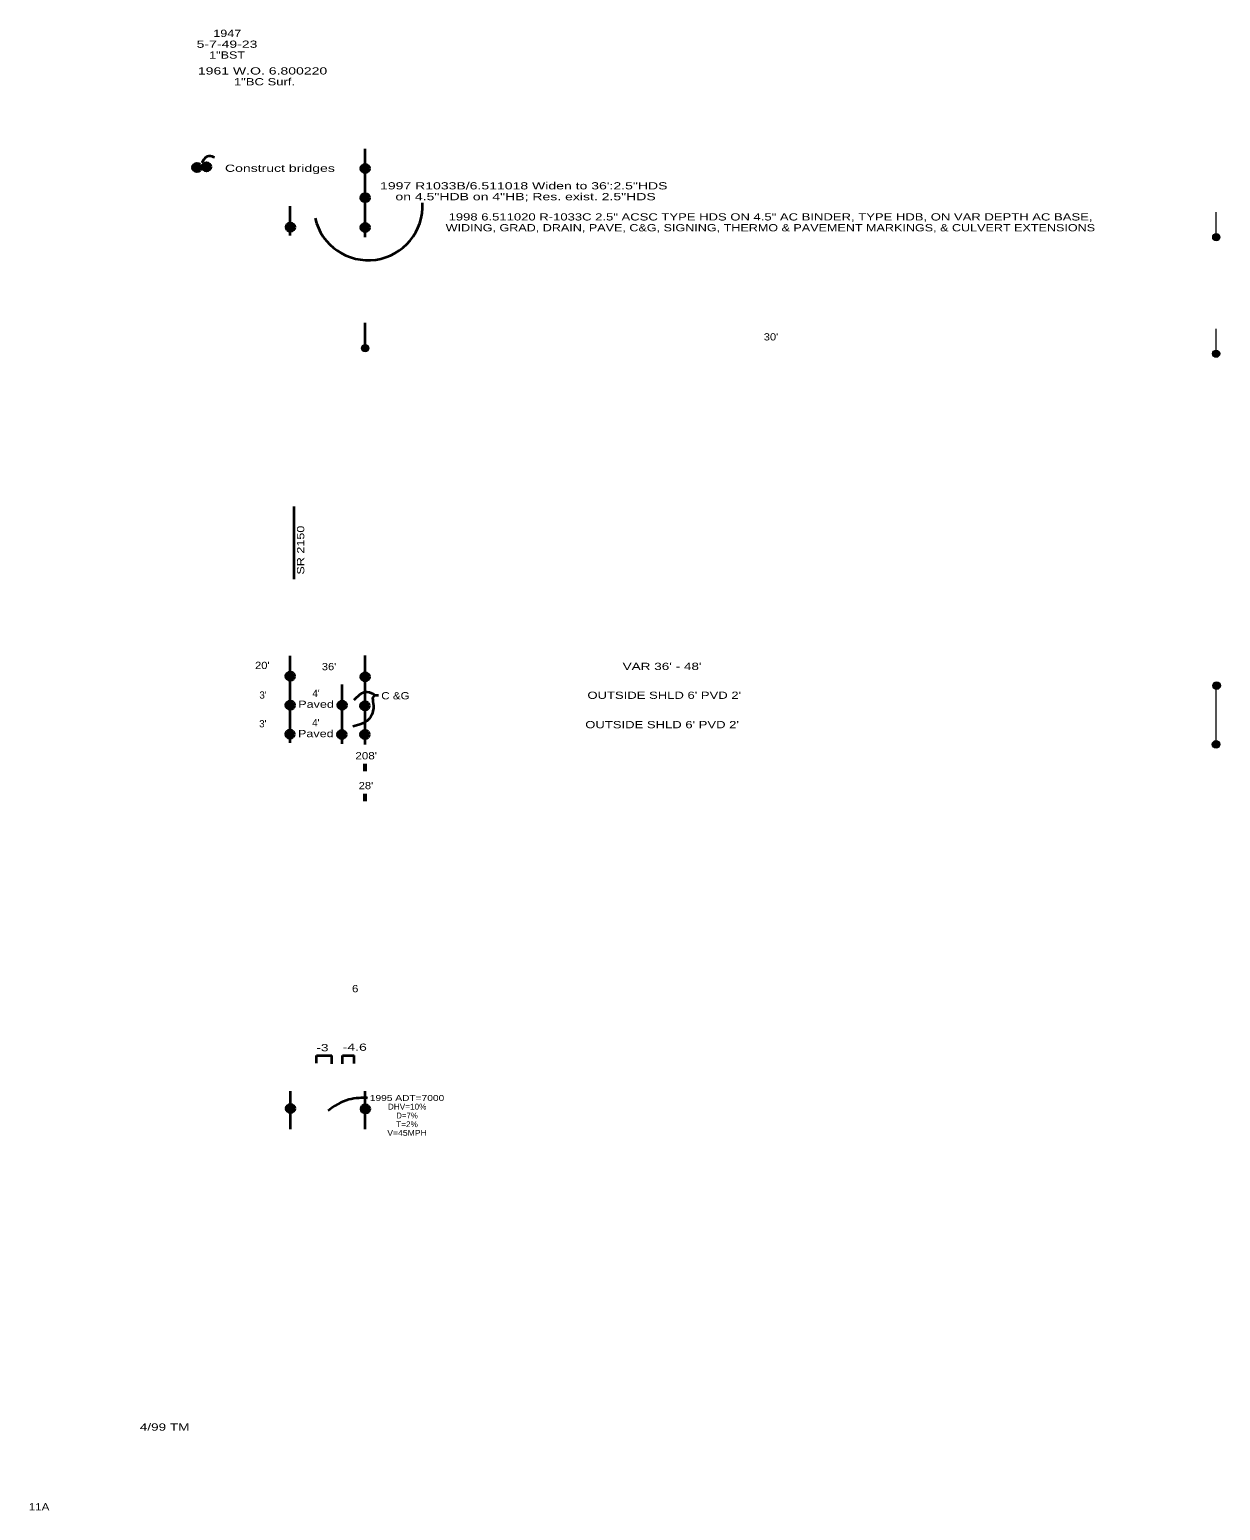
# Model space of a CAD drawing. Extents: x 0.37 to 5.31, y -6.71 to -0.56.
import ezdxf
from ezdxf.enums import TextEntityAlignment as Align

# ---------------------------------------------------------------- set-up
doc = ezdxf.new("R2010")
doc.units = 0
doc.header["$LTSCALE"] = 0.012
doc.layers.add('1', color=7, linetype='Continuous', lineweight=35)

msp = doc.modelspace()

# ---------------------------------------------------------------- hatches: boundary and pattern name
at = {"layer": '1'}
for points in [[(1.08263, -1.13581, 1), (1.0468, -1.13581, 1)], [(1.12214, -1.13367, 1), (1.08631, -1.13367, 1)], [(1.78046, -1.14011, 1), (1.74463, -1.14011, 1)], [(1.78046, -1.26128, 1), (1.74463, -1.26128, 1)], [(1.47028, -1.38386, 1), (1.43445, -1.38386, 1)], [(1.78046, -1.38551, 1), (1.74463, -1.38551, 1)], [(5.31, -1.425, 1), (5.28, -1.425, 1)], [(1.778, -1.886, 1), (1.748, -1.886, 1)], [(5.309, -1.909, 1), (5.279, -1.909, 1)], [(1.46997, -3.24771, 1), (1.43414, -3.24771, 1)], [(1.78046, -3.25005, 1), (1.74463, -3.25005, 1)], [(5.31181, -3.287, 1), (5.28019, -3.287, 1)], [(1.46997, -3.36814, 1), (1.43414, -3.36814, 1)], [(1.68496, -3.36813, 1), (1.64913, -3.36813, 1)], [(1.77987, -3.3706, 1), (1.74404, -3.3706, 1)], [(1.46874, -3.48857, 1), (1.43291, -3.48857, 1)], [(1.68373, -3.48978, 1), (1.6479, -3.48978, 1)], [(1.77987, -3.4898, 1), (1.74404, -3.4898, 1)], [(5.30981, -3.531, 1), (5.27819, -3.531, 1)], [(1.47128, -5.04286, 1), (1.43545, -5.04286, 1)], [(1.78146, -5.04451, 1), (1.74563, -5.04451, 1)]]:
    msp.add_hatch(color=256, dxfattribs=at).paths.add_polyline_path(points)

# ---------------------------------------------------------------- linework, layer by layer
for p, q in [((1.763, -1.425), (1.763, -1.058)), ((1.452, -1.418), (1.452, -1.297)), ((1.763, -1.895), (1.763, -1.781)), ((1.467, -2.543), (1.467, -2.845)), ((1.452, -3.524), (1.452, -3.163)), ((1.763, -3.532), (1.763, -3.162)), ((1.667, -3.529), (1.667, -3.282)), ((1.561, -4.854), (1.561, -4.822)), ((1.561, -4.822), (1.625, -4.822)), ((1.625, -4.857), (1.625, -4.822)), ((1.669, -4.857), (1.669, -4.822)), ((1.669, -4.822), (1.717, -4.822)), ((1.717, -4.856), (1.717, -4.822)), ((1.453, -5.129), (1.453, -4.97)), ((1.763, -5.129), (1.763, -4.97))]:
    msp.add_line(p, q, dxfattribs=at)
at = {"layer": '1', "lineweight": 13}
for p, q in [((5.295, -1.425), (5.295, -1.321)), ((5.295, -1.913), (5.295, -1.806)), ((5.295, -3.538), (5.295, -3.284))]:
    msp.add_line(p, q, dxfattribs=at)
at = {"layer": '1', "lineweight": 25}
msp.add_line((1.763, -3.288), (1.763, -3.368), dxfattribs=at)
at = {"layer": '1', "lineweight": 53}
for p, q in [((1.763, -3.642), (1.763, -3.611)), ((1.763, -3.767), (1.763, -3.736))]:
    msp.add_line(p, q, dxfattribs=at)
at = {"layer": '1'}
for centre in [(1.06472, -1.13581), (1.10423, -1.13367), (1.76255, -1.14011), (1.76255, -1.26128), (1.45237, -1.38386), (1.76255, -1.38551), (1.45206, -3.24771), (1.76255, -3.25005), (1.45206, -3.36814), (1.66705, -3.36813), (1.76196, -3.3706), (1.45083, -3.48857), (1.66582, -3.48978), (1.76196, -3.4898), (1.45337, -5.04286), (1.76355, -5.04451)]:
    msp.add_circle(centre, 0.01792, dxfattribs=at)
at = {"layer": '1', "lineweight": 13}
for centre, radius in [((5.295, -1.425), 0.015), ((1.763, -1.886), 0.015), ((5.294, -1.909), 0.015), ((5.296, -3.287), 0.01581), ((5.294, -3.531), 0.01581)]:
    msp.add_circle(centre, radius, dxfattribs=at)
at = {"layer": '1'}
msp.add_arc((1.775, -1.295), 0.22583, 193.05167, 2.99035, dxfattribs=at)
for points, degree in [([(1.137, -1.095), (1.133, -1.092), (1.114, -1.083), (1.097, -1.095), (1.085, -1.117)], 3), ([(1.802, -3.326), (1.798, -3.323), (1.771, -3.307), (1.742, -3.319), (1.716, -3.348)], 3), ([(1.802, -3.326), (1.799, -3.329), (1.79, -3.339), (1.8, -3.365), (1.793, -3.421), (1.757, -3.447), (1.711, -3.457)], 3), ([(1.802, -3.326), (1.818, -3.326)], 1), ([(1.773, -4.999), (1.762, -4.998), (1.704, -4.998), (1.65, -5.02), (1.609, -5.052)], 3)]:
    msp.add_open_spline(points, degree=degree, dxfattribs=at)

# ---------------------------------------------------------------- texts
for s, height, width, p in [('5-7-49-23', 0.03, 1.45, (1.1895, -0.639)), ('1947', 0.03, 1.3, (1.1905, -0.594)), ('1"BST', 0.03, 1.3, (1.19, -0.684)), ('1961 W.O. 6.800220 ', 0.03, 1.45, (1.345, -0.75)), ('1"BC Surf.', 0.03, 1.35, (1.345, -0.795)), ('Construct bridges', 0.03, 1.45, (1.409, -1.154)), ('1997 R1033B/6.511018 Widen to 36\':2.5"HDS ', 0.03, 1.45, (2.429, -1.227)), ('on 4.5"HDB on 4"HB; Res. exist. 2.5"HDS', 0.03, 1.45, (2.4285, -1.272)), ('1998 6.511020 R-1033C 2.5" ACSC TYPE HDS ON 4.5" AC BINDER, TYPE HDB, ON VAR DEPTH AC BASE,', 0.03, 1.35, (3.445, -1.356)), ('WIDING, GRAD, DRAIN, PAVE, C&G, SIGNING, THERMO & PAVEMENT MARKINGS, & CULVERT EXTENSIONS', 0.03, 1.3, (3.4445, -1.401)), ("30'", 0.03, 1.15, (3.447, -1.854)), ("20'", 0.03, 1.15, (1.336, -3.218)), ("36'", 0.03, 1.15, (1.613, -3.223)), ("VAR 36' - 48'", 0.03, 1.4, (2.995, -3.222)), ('C &G', 0.03, 1.2, (1.8885, -3.344)), ("OUTSIDE SHLD 6' PVD 2'", 0.03, 1.35, (3.004, -3.342)), ('Paved', 0.03, 1.3, (1.559, -3.379)), ("OUTSIDE SHLD 6' PVD 2'", 0.03, 1.35, (2.995, -3.464)), ('Paved', 0.03, 1.3, (1.558, -3.501)), ("208'", 0.03, 1.2, (1.767, -3.593)), ("28'", 0.03, 1.15, (1.766, -3.717)), ('6', 0.03, 1.2, (1.7215, -4.56)), ('-3', 0.03, 1.4, (1.5855, -4.805)), ('-4.6', 0.03, 1.45, (1.7195, -4.803)), ('1995 ADT=7000', 0.0243, 1.3, (1.9365, -5.011)), ('DHV=10%', 0.0243, 1.05, (1.937, -5.047)), ('T=2%', 0.0243, 1.05, (1.9365, -5.12)), ('V=45MPH', 0.0243, 1.1, (1.9365, -5.156)), ('4/99 TM', 0.03, 1.4, (0.9305, -6.38)), ('11A', 0.03, 1.2, (0.4095, -6.711))]:
    msp.add_text(s, height=height, dxfattribs=dict(at, width=width)).set_placement(p, align=Align.CENTER)
at = {"layer": '1', "width": 1.3}
msp.add_text('SR 2150', height=0.03, rotation=90, dxfattribs=at).set_placement((1.51, -2.7245), align=Align.CENTER)
at = {"layer": '1'}
for s, height, p in [("3'", 0.03, (1.339, -3.341)), ("4'", 0.03, (1.559, -3.334)), ("3'", 0.03, (1.338, -3.46)), ("4'", 0.03, (1.558, -3.456)), ('D=7%', 0.0243, (1.9365, -5.084))]:
    msp.add_text(s, height=height, dxfattribs=at).set_placement(p, align=Align.CENTER)

doc.saveas('drawing.dxf')
